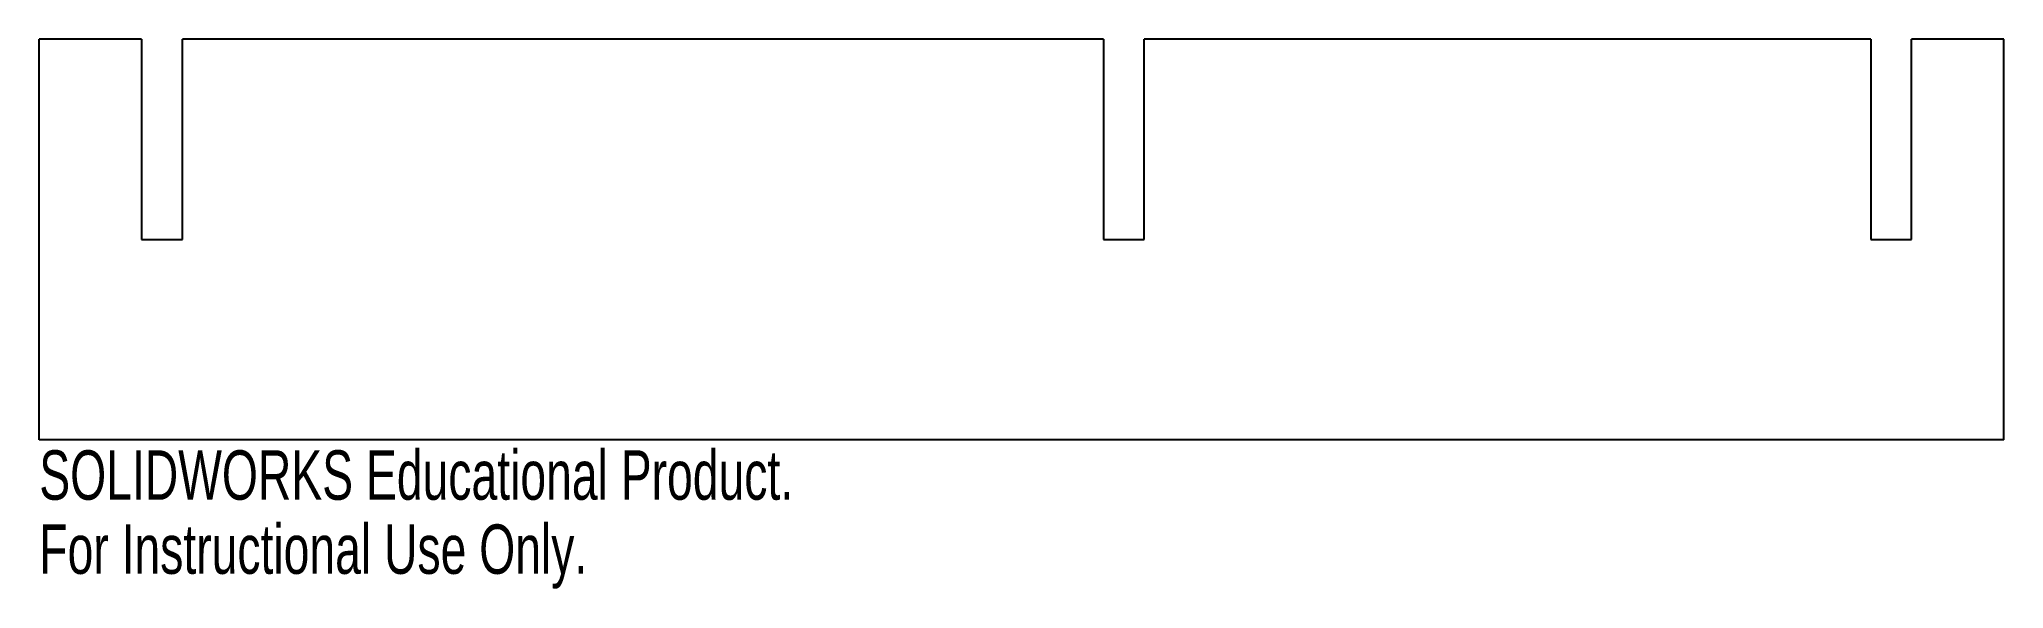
# Model space of a CAD drawing. Header units: millimetres. Extents: x -106 to 86, y -22 to 32.
import ezdxf

# ---------------------------------------------------------------- set-up
doc = ezdxf.new("R2010")
doc.units = ezdxf.units.MM
doc.styles.add('SLDTEXTSTYLE0', font='TXT', dxfattribs={"width": 0.7})

msp = doc.modelspace()

# ---------------------------------------------------------------- linework, layer by layer
at = {"color": 7, "linetype": 'Continuous'}
for p, q in [((-96.41, 31.57), (-106.41, 31.57)), ((-106.41, -7.63), (-106.41, 31.57)), ((-96.41, 31.57), (-96.41, 11.97)), ((-2.41, 31.57), (-92.41, 31.57)), ((-92.41, 11.97), (-92.41, 31.57)), ((-2.41, 31.57), (-2.41, 11.97)), ((72.59, 31.57), (1.59, 31.57)), ((1.59, 11.97), (1.59, 31.57)), ((72.59, 31.57), (72.59, 11.97)), ((85.59, 31.57), (76.59, 31.57)), ((76.59, 11.97), (76.59, 31.57)), ((85.59, -7.63), (85.59, 31.57)), ((-96.41, 11.97), (-92.41, 11.97)), ((-2.41, 11.97), (1.59, 11.97)), ((72.59, 11.97), (76.59, 11.97)), ((85.59, -7.63), (-106.41, -7.63))]:
    msp.add_line(p, q, dxfattribs=at)

# ---------------------------------------------------------------- texts
at = {"color": 7, "linetype": 'Continuous', "char_height": 4.8336, "attachment_point": 1, "style": 'SLDTEXTSTYLE0'}
for s, insert in [('SOLIDWORKS Educational Product.', (-106.41, -8.65)), ('For Instructional Use Only.', (-106.41, -15.9))]:
    msp.add_mtext(s, dxfattribs=dict(at, insert=insert))

doc.saveas('drawing.dxf')
